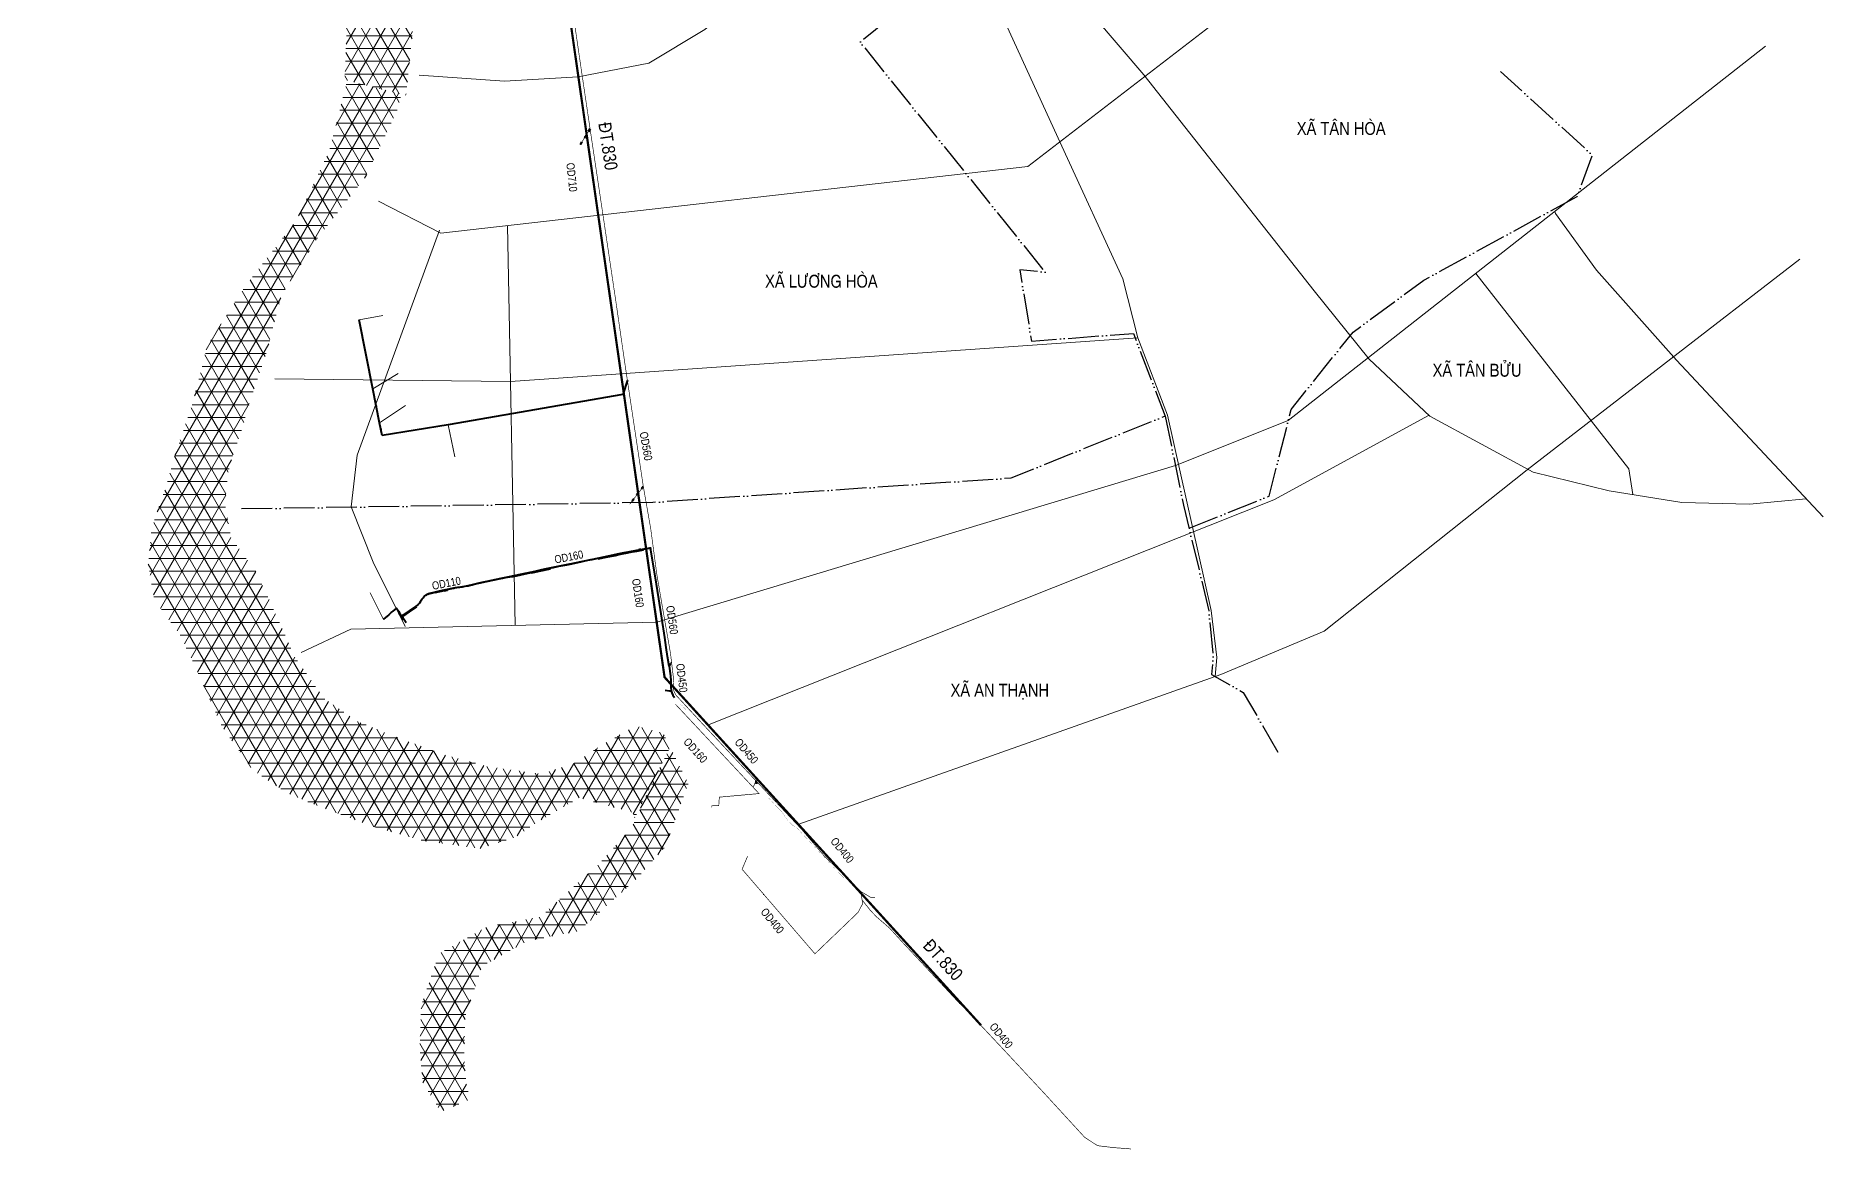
# Model space of a CAD drawing. Header units: metres. Extents: x 556238 to 587446, y 1177111 to 1219372.
# Drawn here: x 571360 to 585318, y 1177111 to 1185807 of the extents above; entities that cross this region are included whole.
import ezdxf
from ezdxf.enums import TextEntityAlignment as Align

# ---------------------------------------------------------------- set-up
doc = ezdxf.new("R2010")
doc.units = ezdxf.units.M
doc.header["$MEASUREMENT"] = 0
for name, pattern in [('ACAD_ISO03W100', [30, 12, -18]), ('CONTINOUS', [0]), ('DASHED', [0.75, 0.5, -0.25]), ('DASHED2', [0.375, 0.25, -0.125]), ('DASHEDX2', [1.5, 1, -0.5]), ('Xr_GT Ben Luc$0$CENTER', [2, 1.25, -0.25, 0.25, -0.25]), ('Xr_GT Ben Luc$1$ACAD_ISO05W100', [33, 24, -3, 0, -3, 0, -3])]:
    doc.linetypes.add(name, pattern=pattern)
for name, color, linetype in [('1. PMV_GD2', 1, 'CONTINOUS'), ('Diameter_Text', 2, 'Continuous'), ('DUONG GIAO THONG', 7, 'Continuous'), ('PIPE100', 7, 'Continuous'), ('PIPE141', 7, 'Continuous'), ('PIPE362', 7, 'Continuous'), ('PIPE97', 7, 'Continuous'), ('Xr_GT Ben Luc$0$0-RANHXA', 2, 'Xr_GT Ben Luc$1$ACAD_ISO05W100')]:
    doc.layers.add(name, color=color, linetype=linetype)
for name, color, linetype, lineweight in [('Leader', 7, 'Continuous', 15), ('Pipe Existing', 1, 'ACAD_ISO03W100', 60), ('Pipe_DHBL', 4, 'Continuous', 40), ('Pipe_Phase 2', 1, 'ACAD_ISO03W100', 60), ('Table', 7, 'Continuous', 18), ('Text ten duong', 150, 'Continuous', 15), ('Valve', 160, 'Continuous', 20), ('Xr_GT Ben Luc$0$@L-GT tinh lo-', 38, 'Continuous', 9), ('Xr_GT Ben Luc$0$GT huyen lo', 38, 'Continuous', 9)]:
    doc.layers.add(name, color=color, linetype=linetype, lineweight=lineweight)
doc.layers.add('Xr_GT Ben Luc$1$3- VUNG CANH QUAN', color=7, linetype='Continuous', lineweight=15, true_color=0xe6ffcc)
doc.styles.add('CL_G', font='Vhelvcn.ttf')
doc.styles.add('UTM', font='')
doc.styles.add('Xr_GT Ben Luc$0$CL_G', font='Vhelvcn.ttf')
doc.styles.get('UTM').set_extended_font_data('UTM Swiss Condensed')

# ---------------------------------------------------------------- blocks, each defined once
blk = doc.blocks.new('FLOWARROW')
at = {"color": 0}
blk.add_lwpolyline([(3, 0), (-3, -3), (-0.6, 0), (-3, 3)], close=True, dxfattribs=at)
blk = doc.blocks.new('Vbs')
at = {"layer": 'Valve', "color": 5, "linetype": 'Continuous'}
for p, q in [((-7, -9), (-7, 9)), ((-4, -9), (-4, 9)), ((-4, 9), (4, -9)), ((-4, -9), (4, 9)), ((4, 9), (4, -9)), ((7, 9), (7, -9))]:
    blk.add_line(p, q, dxfattribs=at)
blk = doc.blocks.new('GT CHINH')
at = {"layer": 'DUONG GIAO THONG', "color": 9, "ltscale": 5, "const_width": 17.5}
blk.add_lwpolyline([(9793, -7690), (9782, -7883), (9765, -8156), (9715, -8953), (9707, -9216), (9654, -9868), (10206, -13712), (10361, -14793), (10879, -18401), (13350, -21119)], dxfattribs=at)
blk = doc.blocks.new('Xr_GT Ben Luc')
at = {"layer": 'Xr_GT Ben Luc$1$3- VUNG CANH QUAN', "true_color": 0x2776bb}
h = blk.add_hatch(dxfattribs=at)
h.set_pattern_fill('NET3', color=152, scale=800)
h.set_pattern_definition([(0, (48953.06, -92.63), (0, 100), []), (60, (48953.06, -92.63), (-86.60254, 50), []), (120, (48953.06, -92.63), (-86.60254, -50), [])])
h.paths.add_polyline_path([(573770, 1185463), (574252, 1185341), (574302, 1185817), (574319, 1186404), (574336, 1186983), (574255, 1187870), (574208, 1188148), (574074, 1188551), (573757, 1189107), (573475, 1189376), (572979, 1189743), (572517, 1190076), (572185, 1190463), (572052, 1190888), (571999, 1191410), (572055, 1191854), (572327, 1192141), (572731, 1192316), (573076, 1192486), (573235, 1192534), (572659, 1192598), (572492, 1192547), (572129, 1192369), (571704, 1192185), (571420, 1191883), (571360, 1191417), (571416, 1190870), (571556, 1190423), (571904, 1190017), (572389, 1189667), (572910, 1189281), (573207, 1188999), (573539, 1188415), (573680, 1187992), (573729, 1187700), (573815, 1186769), (573797, 1186161), (573778, 1185545)])
h = blk.add_hatch(dxfattribs=at)
h.set_pattern_fill('NET3', color=152, scale=800)
h.set_pattern_definition([(0, (49018.61, 325.23), (0, 100), []), (60, (49018.61, 325.23), (-86.60254, 50), []), (120, (49018.61, 325.23), (-86.60254, -50), [])])
h.paths.add_polyline_path([(576314, 1180252), (576261, 1180359), (576044, 1180419), (575761, 1180255), (575567, 1180126), (575311, 1180041), (574891, 1180099), (574543, 1180194), (574164, 1180334), (573871, 1180453), (573615, 1180628), (573383, 1180955), (573190, 1181388), (573077, 1181627), (572885, 1181888), (572838, 1182152), (572862, 1182396), (572896, 1182521), (572972, 1182737), (573033, 1182954), (573169, 1183355), (573278, 1183780), (573563, 1184229), (573935, 1184704), (574185, 1185230), (574216, 1185350), (573791, 1185458), (573790, 1185446), (573653, 1184908), (573390, 1184355), (572999, 1183856), (572700, 1183385), (572586, 1182939), (572443, 1182518), (572379, 1182290), (572299, 1182063), (572263, 1181932), (572239, 1181676), (572288, 1181398), (572489, 1181124), (572608, 1180874), (572810, 1180419), (573053, 1180075), (573323, 1179892), (573631, 1179766), (574028, 1179620), (574394, 1179519), (574834, 1179459), (575103, 1179548), (575307, 1179684), (575605, 1179856), (576022, 1179741), (576038, 1179700)])
h = blk.add_hatch(dxfattribs=at)
h.set_pattern_fill('NET3', color=152, scale=800)
h.set_pattern_definition([(0, (48955.67, 562.91), (0, 100), []), (60, (48955.67, 562.91), (-86.60254, 50), []), (120, (48955.67, 562.91), (-86.60254, -50), [])])
h.paths.add_polyline_path([(576456, 1179966), (576314, 1180252), (576163, 1179951), (576015, 1179624), (575768, 1179348), (575584, 1179182), (575302, 1178926), (574882, 1178847), (574509, 1178639), (574371, 1178232), (574359, 1177910), (574382, 1177629), (574525, 1177403), (574770, 1177509), (574726, 1177579), (574704, 1177847), (574715, 1178153), (574846, 1178541), (575202, 1178739), (575601, 1178815), (575870, 1179058), (576045, 1179216), (576281, 1179479), (576395, 1179803)])
at = {"layer": 'Xr_GT Ben Luc$0$0-RANHXA', "color": 250, "lineweight": -3, "ltscale": 10, "flags": 128}
for points in [[(579816, 1187373), (577798, 1185757), (579243, 1183960), (579044, 1183980), (579136, 1183422), (579931, 1183483), (580180, 1182837), (578974, 1182352), (576179, 1182162)], [(580366, 1181961), (580992, 1182212), (581163, 1182888), (581647, 1183493), (582199, 1183898), (583397, 1184552), (583515, 1184874), (582799, 1185528)], [(580180, 1182837), (580323, 1182141), (580520, 1181317), (580555, 1180957), (580542, 1180819), (580789, 1180679), (581060, 1180213)], [(576179, 1182162), (572955, 1182111)]]:
    blk.add_lwpolyline(points, dxfattribs=at)
at = {"layer": 'Xr_GT Ben Luc$0$@L-GT tinh lo-'}
blk.add_lwpolyline([(575099, 1189983), (575046, 1189331), (576270, 1180798), (578742, 1178080)], dxfattribs=at)
at = {"layer": 'Xr_GT Ben Luc$0$GT huyen lo', "linetype": 'Continuous', "ltscale": 700, "flags": 128}
for points in [[(574354, 1185499), (575021, 1185452), (575597, 1185487), (576148, 1185592), (576584, 1185857), (577333, 1186475), (579212, 1187936)], [(585186, 1182190), (584741, 1182149), (584213, 1182163), (583647, 1182254), (583054, 1182399), (582245, 1182836), (581772, 1183280), (581343, 1183815), (580014, 1185501), (579027, 1186657), (578159, 1187904)], [(578146, 1187098), (578749, 1186312), (579373, 1184944), (579848, 1183908), (579967, 1183449), (580198, 1182844), (580540, 1181318), (580583, 1180951), (580571, 1180803)], [(574036, 1184515), (574523, 1184266), (579106, 1184786), (581375, 1186533)], [(580259, 1182452), (581141, 1182802), (584867, 1185727)], [(575043, 1184325), (575105, 1181202)], [(583222, 1184435), (583228, 1184418), (583547, 1183976), (584172, 1183274), (585318, 1182049)], [(574514, 1184290), (573871, 1182532), (573824, 1182127), (573996, 1181696), (574244, 1181193)], [(585135, 1184061), (583005, 1182416), (581420, 1181157), (580614, 1180818), (577318, 1179650)], [(582606, 1183951), (583801, 1182424), (583831, 1182224)], [(573227, 1183129), (575067, 1183108), (579967, 1183449)], [(576605, 1180423), (581029, 1182184), (582235, 1182841)], [(576209, 1181227), (580259, 1182452)], [(573433, 1180991), (573821, 1181173), (576209, 1181227)]]:
    blk.add_lwpolyline(points, dxfattribs=at)
at = {"layer": 'Xr_GT Ben Luc$0$0-RANHXA', "linetype": 'Xr_GT Ben Luc$0$CENTER', "lineweight": -3, "ltscale": 150, "style": 'Xr_GT Ben Luc$0$CL_G'}
for s, p in [('XAÕ TAÂN HOØA', (581554, 1185083)), ('XAÕ LÖÔNG HOØA', (577495, 1183890)), ('XAÕ TAÂN BÖÛU', (582615, 1183195)), ('XAÕ AN THAÏNH', (578888, 1180696))]:
    blk.add_text(s, height=100, dxfattribs=at).set_placement(p, align=Align.MIDDLE_CENTER)

msp = doc.modelspace()

# ---------------------------------------------------------------- linework, layer by layer
at = {"layer": '1. PMV_GD2', "color": 3, "linetype": 'DASHED', "ltscale": 10, "const_width": 1}
msp.add_lwpolyline([(576382.00446, 1180596.59041), (576393.096, 1180585.096), (576411.77595, 1180571.2958), (576416.03865, 1180566.70475), (576425.1061, 1180557.09434), (576437.52373, 1180543.73451), (576441.67018, 1180539.13801)], dxfattribs=at)
at = {"layer": '1. PMV_GD2', "color": 3, "linetype": 'DASHEDX2', "ltscale": 5}
msp.add_lwpolyline([(577672.74604, 1179228.00748, 0.5, 0.5, 0), (577672.74604, 1179228.00748, 0.5, 0.5, 0), (577672.74604, 1179228.00748, 0.5, 0.5, 0), (577672.74604, 1179228.00748, 0.5, 0.5, 0), (577672.74604, 1179228.00748, 0.5, 0.5, 0), (577629.3155, 1179271.90813, 0.5, 0.5, 0), (577604.21761, 1179298.6467, 0.5, 0.5, 0), (577604.21761, 1179298.6467, 0.5, 0.5, 0), (577604.21761, 1179298.6467, 0.5, 0.5, 0), (577604.21761, 1179298.6467, 0.5, 0.5, 0), (577604.21761, 1179298.6467, 0.5, 0.5, 0), (577467.39252, 1179444.98226, 0.5, 0.5, 0), (577420.42492, 1179495.40178, 0.5, 0.5, 0), (577420.42492, 1179495.40178, 1, 1, 0), (577416.27847, 1179499.99829, 1, 1, 0), (577403.86085, 1179513.35812, 1, 1, 0), (577394.79339, 1179522.96853, 1, 1, 0), (577382.35478, 1179536.36527, 1, 1, 0), (577361.35444, 1179558.55269, 1, 1, 0), (577340.70749, 1179580.73197, 1, 1, 0), (577321.56577, 1179602.44043, 1, 1, 0), (577293.93009, 1179631.80484, 1, 1, 0), (577273.502, 1179638.28564, 1, 1, 0), (577234.25817, 1179676.05961, 1, 1, 0), (577226.494, 1179685.846, 1, 1, 0), (577219.47167, 1179695.21309, 1, 1, 0), (577211.26049, 1179706.80244, 1, 1, 0), (577199.55937, 1179729.09751, 1, 1, 0), (577189.30184, 1179742.8967, 1, 1, 0), (577169.50335, 1179762.92362, 1, 1, 0), (577147.55455, 1179784.8795, 1, 1, 0), (577135.35978, 1179797.60754, 1, 1, 0), (577116.23409, 1179818.45249, 1, 1, 0), (577081.68887, 1179856.89942, 0, 0, 0)], format="xyseb", dxfattribs=at)
at = {"layer": 'Leader', "color": 0}
for points in [[(574070.92391, 1183621.37435), (573885.22194, 1183587.80866)], [(574189.55459, 1183168.76328), (573992.5823, 1183048.63852)], [(574247.32003, 1182918.38242), (574045.59999, 1182783.3749)], [(574632.66816, 1182518.60999), (574580.37477, 1182768.50085)], [(573970.51337, 1181456.50062), (574075.282, 1181247.229)]]:
    msp.add_lwpolyline(points, dxfattribs=at)
at = {"layer": 'Pipe_DHBL'}
for p, q in [((575173.40772, 1181607.74677), (575173.14029, 1181608.80342)), ((575173.51445, 1181606.25591, 0.65963), (575174.25559, 1181606.48234, 0.65963)), ((575174.33487, 1181606.22168, 1.18427), (575173.51445, 1181606.25591, 0.65963)), ((575173.5879, 1181605.99346, 1.18427), (575174.32904, 1181606.2199, 1.18427)), ((575173.6098, 1181606.00015, 1.18427), (575174.25559, 1181606.48234, 0.65963)), ((575173.88502, 1181606.36913, 0.65963), (575173.79268, 1181606.6991)), ((575174.0455, 1181605.79566, 1.806), (575173.95847, 1181606.10668, 1.18427)), ((574079.30542, 1181252.79915, 1.64967), (574076.55476, 1181250.63981)), ((574078.91208, 1181253.28104, 1.64967), (574079.69876, 1181252.31725, 1.64967)), ((574079.12384, 1181253.54559, 1.806), (574079.91053, 1181252.5818, 1.806)), ((574079.12384, 1181253.54559, 1.806), (574080.49199, 1181252.97142, 1.806)), ((574079.70531, 1181253.93521, 1.806), (574080.49199, 1181252.97142, 1.806)), ((574079.91053, 1181252.5818, 1.806), (574079.70531, 1181253.93521, 1.806))]:
    msp.add_line(p, q, dxfattribs=at)
for points in [[(573992.5823, 1183048.63852), (573885.22194, 1183587.80866)], [(575979.96488, 1183117.94493), (575945.85469, 1183006.36011), (574580.37477, 1182768.50085)], [(574045.59999, 1182783.3749), (573992.5823, 1183048.63852)], [(574065.57203, 1182685.90082), (574045.59999, 1182783.3749)], [(574580.37477, 1182768.50085), (574065.57203, 1182685.90082)], [(576306.62324, 1180883.5744), (576294.59059, 1180960.37258), (576283.64873, 1181030.20877), (576271.7179, 1181106.35707), (576225.88252, 1181408.82424), (576197.66052, 1181588.14097), (576167.08483, 1181774.84942), (576159.71848, 1181811.9846)], [(576306.62324, 1180883.5744), (576317.50445, 1180809.26943), (576320.76841, 1180768.28029), (576319.60353, 1180722.56448), (576321.8747, 1180693.53758), (576326.40452, 1180674.45058), (576334.94178, 1180656.81932), (576348.26646, 1180638.15818)], [(576275.46139, 1180697.00625), (576310.17704, 1180690.20414), (576319.39734, 1180689.90534), (576322.55867, 1180690.6556)]]:
    msp.add_lwpolyline(points, dxfattribs=at)
for points, elevation in [([(575407.20289, 1181656.14177), (575424.82338, 1181659.74069), (575444.06527, 1181663.48725), (575508.67104, 1181676.28722), (575533.82064, 1181681.4629), (575592.6586, 1181693.92089), (575672.50108, 1181710.35902), (575704.79877, 1181716.82116), (575738.05068, 1181723.61832), (575752.18124, 1181726.56839), (575816.56072, 1181740.33843), (575904.90968, 1181759.63664), (575942.95596, 1181767.69615), (575994.05489, 1181776.54887), (576047.69684, 1181786.78809), (576125.53917, 1181800.93515), (576137.22628, 1181802.88835), (576148.11087, 1181804.2988), (576157.15431, 1181806.32866), (576160.67286, 1181807.17337)], 1.933), ([(574647.32035, 1181497.89004), (574661.08794, 1181499.38325), (574673.18374, 1181500.67627), (574685.47981, 1181502.24068), (574692.74767, 1181503.67632), (574712.35893, 1181507.28263), (574736.22, 1181512.18474), (574754.50925, 1181516.28431), (574769.37021, 1181519.97007), (574782.90701, 1181523.27024), (574832.62244, 1181535.08015), (574880.08412, 1181544.96658), (574943.66314, 1181558.47501), (574979.63844, 1181565.81409), (575008.87148, 1181571.6955), (575027.68211, 1181575.45123), (575059.84397, 1181582.01538), (575068.81846, 1181583.88623), (575102.06421, 1181591.06261), (575129.52644, 1181596.68468), (575160.2373, 1181602.99606), (575168.34275, 1181604.61695), (575227.92946, 1181616.933), (575274.31258, 1181627.62426), (575320.56451, 1181638.36634), (575339.26129, 1181642.3164), (575365.71951, 1181647.9143), (575386.29619, 1181652.07025), (575399.86535, 1181654.66228), (575407.20534, 1181656.14227)], 1.806)]:
    msp.add_lwpolyline(points, dxfattribs=dict(at, elevation=elevation))
at = {"layer": 'Pipe_DHBL', "color": 2}
for points in [[(575283.52739, 1181630.27772), (575320.45626, 1181638.8545), (575339.15794, 1181642.8056), (575365.61827, 1181648.40394), (575386.19979, 1181652.56088), (575399.76903, 1181655.15292), (575407.10283, 1181656.63166), (575424.72557, 1181660.23104), (575443.9689, 1181663.97788), (575508.57206, 1181676.77733), (575533.23949, 1181681.85378)], [(575437.91107, 1181662.79837), (575438.00663, 1181662.30758)], [(575966.93903, 1181771.85113), (575968.18014, 1181766.23389)], [(574980.18862, 1181566.4348), (575008.77322, 1181572.18575), (575027.58317, 1181575.94134), (575059.74296, 1181582.50507), (575068.71469, 1181584.37535), (575101.96132, 1181591.55192), (575129.42616, 1181597.17452), (575160.13795, 1181603.4861), (575168.24312, 1181605.10693), (575227.82269, 1181617.4215), (575229.93628, 1181617.90868)], [(575102.28767, 1181591.61873), (575102.38795, 1181591.12889)], [(575232.89578, 1181618.14912), (575234.01182, 1181613.15921)], [(574355.31499, 1181373.84295), (574359.4124, 1181379.62212), (574367.63852, 1181391.86829), (574373.44084, 1181402.13879), (574378.54003, 1181409.33121), (574384.43193, 1181417.21945), (574392.08636, 1181425.8121), (574396.82301, 1181430.33337), (574405.68044, 1181437.44337), (574412.6176, 1181442.46008), (574418.20347, 1181445.38652), (574422.72439, 1181447.67441), (574427.36051, 1181449.69942), (574430.8039, 1181450.37977), (574440.13288, 1181452.77363), (574470.40207, 1181460.15676)], [(574396.28673, 1181429.82147), (574396.63196, 1181429.45979)], [(574548.74776, 1181472.84512), (574477.54036, 1181456.04154)], [(574547.30704, 1181477.73578), (574548.74776, 1181472.84512)], [(574548.74776, 1181472.84512), (574574.86555, 1181478.375)]]:
    msp.add_lwpolyline(points, dxfattribs=at)
for points, elevation in [([(575669.3151, 1181710.21357), (575672.40161, 1181710.84903), (575703.62819, 1181717.09686), (575703.72629, 1181716.60657)], 1.933), ([(574208.82483, 1181288.30974), (574205.34298, 1181285.82457), (574197.39291, 1181296.96737)], 1.806), ([(574205.34298, 1181285.82457), (574231.54498, 1181247.96192)], 1.806), ([(574222.51768, 1181279.74716), (574227.14499, 1181272.77728), (574225.15341, 1181267.83972), (574226.60044, 1181263.84534), (574252.51602, 1181225.31497)], 1.806), ([(574227.14499, 1181272.77728), (574277.89212, 1181307.76912), (574335.68007, 1181347.45791)], 1.806)]:
    msp.add_lwpolyline(points, dxfattribs=dict(at, elevation=elevation))
for points, elevation in [([(575751.98745, 1181720.86408), (575814.95865, 1181734.16029), (575883.52672, 1181749.0083), (575923.20189, 1181757.84846, -0.0087626319), (575923.54526, 1181757.91868), (575968.17907, 1181766.23369)], 1.933), ([(575968.17907, 1181766.23369), (576017.43047, 1181775.40894, -0.0028064473), (576017.54095, 1181775.42888), (576054.0929, 1181781.8146), (576106.23339, 1181790.99632)], 1.933), ([(575234.01182, 1181613.15921), (575202.98747, 1181606.22032, -0.0043248228), (575202.81833, 1181606.18403), (575111.62649, 1181587.43834), (575073.09428, 1181578.76809)], 1.806), ([(575234.01182, 1181613.15921), (575291.75582, 1181625.76624, 0.0004191336), (575291.7722, 1181625.76981), (575379.61198, 1181644.96192)], 1.806)]:
    msp.add_lwpolyline(points, format="xyb", dxfattribs=dict(at, elevation=elevation))
at = {"layer": 'Pipe_DHBL', "ltscale": 0.5, "const_width": 0.1}
msp.add_lwpolyline([(575172.88401, 1181607.61996), (575174.09569, 1181607.91335), (575174.35664, 1181606.83565), (575173.14495, 1181606.54227)], close=True, dxfattribs=at)
at = {"layer": 'Pipe_DHBL', "elevation": 1.806}
msp.add_lwpolyline([(574080.05849, 1181253.50251), (574116.92114, 1181281.5893), (574118.00601, 1181285.05107), (574122.39444, 1181289.75437), (574136.89386, 1181302.51055), (574150.27692, 1181314.09596), (574163.08553, 1181324.60858), (574170.32091, 1181329.99994), (574177.46363, 1181335.55346), (574182.26704, 1181327.91281, 0.006111775), (574182.39967, 1181327.70745), (574191.68619, 1181313.70725), (574199.87851, 1181300.95609), (574206.61361, 1181291.26833), (574213.48587, 1181282.07331), (574213.84691, 1181281.72296, 0.0585418377), (574215.69985, 1181280.30428), (574215.95951, 1181280.14988), (574217.24355, 1181279.44264), (574219.66747, 1181279.07671), (574221.60117, 1181279.37855), (574222.9786, 1181279.93254), (574228.90971, 1181283.26663), (574240.02563, 1181289.76156), (574253.50502, 1181298.3613), (574297.17563, 1181328.02449), (574329.40254, 1181350.54533), (574340.03002, 1181357.88162), (574345.24644, 1181361.82776), (574350.41696, 1181366.80165), (574354.75693, 1181372.19134), (574359.82393, 1181379.33808), (574368.06435, 1181391.60553), (574373.86356, 1181401.87053), (574378.94434, 1181409.03697), (574384.81962, 1181416.90297), (574392.44624, 1181425.4644), (574397.15273, 1181429.95688), (574405.98363, 1181437.04558), (574412.88148, 1181442.03386), (574418.43239, 1181444.94199), (574422.93751, 1181447.22189), (574427.5108, 1181449.21944), (574430.91458, 1181449.89197), (574440.25427, 1181452.28858), (574471.03556, 1181459.79662), (574480.63927, 1181462.43252), (574504.35683, 1181468.52357), (574525.59393, 1181473.25549), (574537.36515, 1181475.71642), (574575.16326, 1181483.39382), (574592.87586, 1181487.3955), (574624.95682, 1181494.00758), (574630.07711, 1181495.00113), (574647.32035, 1181497.89004)], format="xyb", dxfattribs=at)
at = {"layer": 'Pipe_Phase 2', "ltscale": 2}
for points in [[(575688.83642, 1185080.09371), (575610.70876, 1184954.08774)], [(576104.70325, 1182286.52116), (575998.48799, 1182148.5099)], [(576306.62324, 1180883.5744), (576324.51605, 1180919.85387)], [(576985.48646, 1179989.51573), (576988.72171, 1179955.66871)]]:
    msp.add_lwpolyline(points, dxfattribs=at)

# ---------------------------------------------------------------- block references
at = {"layer": 'PIPE100', "color": 142, "xscale": 0.31750000000127, "yscale": 0.31750000000127, "rotation": 101.261524682819}
msp.add_blockref('FLOWARROW', (573938.90212, 1183318.22359), dxfattribs=at)
at = {"layer": 'PIPE141', "color": 142, "xscale": 0.31750000000127, "yscale": 0.31750000000127, "rotation": 189.881465669101}
msp.add_blockref('FLOWARROW', (575321.58583, 1182897.61583), dxfattribs=at)
at = {"layer": 'PIPE362', "color": 1, "xscale": 0.31750000000127, "yscale": 0.31750000000127, "rotation": 130.737689184646}
msp.add_blockref('FLOWARROW', (577042.25113, 1179103.34043), dxfattribs=at)
at = {"layer": 'PIPE97', "color": 142, "xscale": 0.31750000000127, "yscale": 0.31750000000127, "rotation": 189.115407585338}
msp.add_blockref('FLOWARROW', (574322.9734, 1182727.20083), dxfattribs=at)
at = {"layer": 'Pipe_DHBL'}
for p, xscale, yscale, rotation in [((574019.09114, 1182916.00671), 0.31750000000127, 0.31750000000127, 101.302656092447), ((574055.58601, 1182734.63786), 0.3175000000012701, 0.3175000000012701, 101.579406624405)]:
    msp.add_blockref('FLOWARROW', p, dxfattribs=dict(at, xscale=xscale, yscale=yscale, rotation=rotation))
at = {"layer": 'Pipe_DHBL', "linetype": 'Continuous', "rotation": 190.1842586499858}
msp.add_blockref('Vbs', (576077.55795, 1181792.21505, 1.933), dxfattribs=at)

# ---------------------------------------------------------------- next in the draw order: block references
at = {"layer": 'DUONG GIAO THONG'}
msp.add_blockref('GT CHINH', (565391.56753, 1199198.47471), dxfattribs=at)

# ---------------------------------------------------------------- next in the draw order: linework, layer by layer
at = {"layer": 'Pipe Existing', "color": 1, "linetype": 'DASHED2', "ltscale": 500, "const_width": 5, "flags": 128}
for points in [[(575569.57495, 1185890.18075), (575614.4555, 1185581.827), (575688.83642, 1185080.09371)], [(575688.83642, 1185080.09371), (575610.70876, 1184954.08774)], [(575688.83642, 1185080.09371), (575798.63697, 1184347.56984), (575892.47973, 1183717.35477)], [(575892.47973, 1183717.35477), (575962.06375, 1183237.26207)], [(575962.06375, 1183237.26207), (576104.70325, 1182286.52116)], [(576104.70325, 1182286.52116), (575998.48799, 1182148.5099)], [(576104.70325, 1182286.52116), (576162.50226, 1181957.25745), (576182.39318, 1181807.87008)], [(575406.2485, 1181660.953), (575423.86899, 1181664.55192), (575443.11088, 1181668.29848), (575507.71665, 1181681.09844), (575532.86626, 1181686.27413), (575591.70422, 1181698.73212), (575671.54669, 1181715.17025), (575703.84438, 1181721.63238), (575737.0963, 1181728.42955), (575751.22685, 1181731.37962), (575815.60634, 1181745.14966), (575903.9553, 1181764.44787), (575942.00158, 1181772.50737), (575993.1005, 1181781.36009), (576046.74246, 1181791.59932), (576124.58478, 1181805.74638), (576136.27189, 1181807.69958), (576147.15649, 1181809.11003), (576156.19993, 1181811.13989), (576159.71848, 1181811.9846)], [(576306.62324, 1180883.5744), (576306.62324, 1180883.5744), (576306.62324, 1180883.5744), (576271.7179, 1181106.35707), (576225.88252, 1181408.82424), (576197.66052, 1181588.14097), (576167.08483, 1181774.84942), (576159.71848, 1181811.9846)], [(576182.39318, 1181807.87008), (576209.49059, 1181604.35959), (576229.06346, 1181490.0513)], [(575668.36072, 1181715.0248), (575671.44723, 1181715.66026), (575702.67381, 1181721.90809), (575702.7719, 1181721.4178)], [(576229.06346, 1181490.0513), (576254.49504, 1181341.4429), (576317.078, 1180982.316)], [(576317.078, 1180982.316), (576337.96933, 1180806.87788), (576340.55209, 1180765.981), (576339.73675, 1180729.97202), (576339.67005, 1180707.39671), (576341.90105, 1180694.61118), (576347.03469, 1180680.36842), (576358.77103, 1180658.16603), (576558.24517, 1180442.90175), (576750.34325, 1180237.4574), (576984.1844, 1179988.60627)], [(576306.62324, 1180883.5744), (576324.51605, 1180919.85387)], [(576306.62324, 1180883.5744), (576320.76841, 1180768.28029), (576320.76841, 1180768.28029), (576319.60353, 1180722.56448), (576321.8747, 1180693.53758), (576326.40452, 1180674.45058), (576334.94178, 1180656.81932), (576348.26646, 1180638.15818)], [(576275.46139, 1180697.00625), (576310.17704, 1180690.20414), (576319.39734, 1180689.90534), (576322.55867, 1180690.6556)], [(576354.75274, 1180587.32383), (576444.6552, 1180491.17527)], [(576444.6552, 1180491.17527), (576575.728, 1180350.99601)], [(576575.728, 1180350.99601), (576698.04557, 1180220.18028)], [(576698.04557, 1180220.18028), (576885.07191, 1180020.16003)], [(576885.07191, 1180020.16003), (576962.64941, 1179937.19273)], [(576984.48422, 1179988.888), (576962.64941, 1179937.19273)], [(576984.1844, 1179988.60627), (577341.73399, 1179608.106), (577517.82162, 1179400.96991), (577803.1036, 1179123.63831)], [(576962.64941, 1179937.19273), (577007.95218, 1179888.74249), (576698.04331, 1179860.70117), (576693.73692, 1179792.90079), (576641.65485, 1179795.64562), (576637.84326, 1179780.67811)], [(577813.72738, 1179051.87773), (577818.4262, 1179029.27479), (577804.80019, 1179005.51955), (577781.29809, 1178960.40671), (577444.79309, 1178637.33663), (576876.05765, 1179297.67347), (576918.97414, 1179399.83236)], [(577803.1036, 1179123.63831), (577886.52647, 1179074.679), (577912.575, 1179074.679)], [(577813.72738, 1179051.87773), (577817.22051, 1179052.3356), (577879.3106, 1178974.5718), (577925.02297, 1178926.76369), (578028.737, 1178836.791), (578127.08399, 1178728.74056), (578260.57412, 1178586.19395), (578444.04764, 1178389.8003), (578575.21477, 1178248.27104), (578609.53787, 1178217.94182), (578788.67164, 1178026.96012), (578947.94777, 1177857.22164), (579248.85062, 1177533.54461), (579549.37882, 1177205.84772), (579642.18003, 1177144.1082), (579666.03129, 1177137.04362), (579775.54013, 1177123.93548), (579912.23797, 1177113.42898)]]:
    msp.add_lwpolyline(points, dxfattribs=at)
for points, elevation in [([(574646.36597, 1181502.70127), (574660.13356, 1181504.19448), (574672.22935, 1181505.4875), (574684.52543, 1181507.05191), (574691.79329, 1181508.48755), (574711.40455, 1181512.09386), (574735.26562, 1181516.99597), (574753.55486, 1181521.09554), (574768.41583, 1181524.7813), (574781.95263, 1181528.08147), (574831.66805, 1181539.89137), (574879.12974, 1181549.77781), (574942.70876, 1181563.28624), (574978.68405, 1181570.62532), (575007.9171, 1181576.50673), (575026.72773, 1181580.26246), (575058.88959, 1181586.82661), (575067.86408, 1181588.69746), (575101.10983, 1181595.87384), (575128.57206, 1181601.49591), (575159.28292, 1181607.80729), (575167.38836, 1181609.42818), (575226.97508, 1181621.74423), (575273.3582, 1181632.43549), (575319.61013, 1181643.17756), (575338.30691, 1181647.12763), (575364.76513, 1181652.72552), (575385.34181, 1181656.88148), (575398.91097, 1181659.47351), (575406.25096, 1181660.9535)], -0.127), ([(575282.573, 1181635.08895), (575319.50188, 1181643.66573), (575338.20356, 1181647.61683), (575364.66388, 1181653.21517), (575385.2454, 1181657.3721), (575398.81464, 1181659.96415), (575406.14844, 1181661.44289), (575423.77118, 1181665.04226), (575443.01452, 1181668.78911), (575507.61767, 1181681.58855), (575532.2851, 1181686.66501)], -1.933), ([(575436.95669, 1181667.6096), (575437.05225, 1181667.11881)], -1.933), ([(575965.98464, 1181776.66236), (575967.22576, 1181771.04512)], -1.933), ([(574979.23423, 1181571.24603), (575007.81884, 1181576.99698), (575026.62879, 1181580.75257), (575058.78858, 1181587.3163), (575067.76031, 1181589.18658), (575101.00694, 1181596.36315), (575128.47178, 1181601.98575), (575159.18357, 1181608.29732), (575167.28873, 1181609.91816), (575226.86831, 1181622.23273), (575228.9819, 1181622.71991)], -1.933), ([(575101.33329, 1181596.42996), (575101.43357, 1181595.94011)], -1.933), ([(575231.94139, 1181622.96035), (575233.05743, 1181617.97044)], -1.933), ([(574354.36061, 1181378.65417), (574358.45801, 1181384.43335), (574366.68414, 1181396.67952), (574372.48646, 1181406.95002), (574377.58565, 1181414.14244), (574383.47755, 1181422.03068), (574391.13197, 1181430.62333), (574395.86862, 1181435.1446), (574404.72606, 1181442.2546), (574411.66322, 1181447.27131), (574417.24909, 1181450.19775), (574421.77001, 1181452.48564), (574426.40613, 1181454.51064), (574429.84951, 1181455.19099), (574439.1785, 1181457.58486), (574469.44769, 1181464.96799)], -1.933), ([(574395.33234, 1181434.6327), (574395.67758, 1181434.27102)], -1.933), ([(574547.79337, 1181477.65635), (574476.58598, 1181460.85277)], -1.933), ([(574546.35266, 1181482.54701), (574547.79337, 1181477.65635)], -1.933), ([(574547.79337, 1181477.65635), (574573.91116, 1181483.18623)], -1.933), ([(574207.87044, 1181293.12097), (574204.3886, 1181290.6358), (574196.43852, 1181301.7786)], -0.127), ([(574204.3886, 1181290.6358), (574230.5906, 1181252.77315)], -0.127), ([(574221.56329, 1181284.55839), (574226.1906, 1181277.58851), (574224.19902, 1181272.65095), (574225.64605, 1181268.65657), (574251.56164, 1181230.1262)], -0.127), ([(574226.1906, 1181277.58851), (574276.93774, 1181312.58035), (574334.72568, 1181352.26914)], -0.127), ([(577813.72738, 1179051.87773), (577803.1036, 1179123.63831)], 2.652)]:
    msp.add_lwpolyline(points, dxfattribs=dict(at, elevation=elevation))
for points in [[(575751.03306, 1181725.67531), (575814.00426, 1181738.97152), (575882.57233, 1181753.81952), (575922.2475, 1181762.65969, -0.0087626319), (575922.59088, 1181762.72991), (575967.22469, 1181771.04492)], [(575967.22469, 1181771.04492), (576016.47609, 1181780.22017, -0.0028064473), (576016.58656, 1181780.24011), (576053.13852, 1181786.62582), (576105.279, 1181795.80755)]]:
    msp.add_lwpolyline(points, format="xyb", dxfattribs=at)
at = {"layer": 'Pipe Existing', "color": 1, "linetype": 'DASHED2', "ltscale": 500, "const_width": 5, "elevation": -0.127, "flags": 128}
for points in [[(575233.05743, 1181617.97044), (575202.03309, 1181611.03155, -0.0043248228), (575201.86395, 1181610.99525), (575110.67211, 1181592.24957), (575072.1399, 1181583.57932)], [(575233.05743, 1181617.97044), (575290.80143, 1181630.57747, 0.0004191336), (575290.81781, 1181630.58104), (575378.65759, 1181649.77315)], [(574079.10411, 1181258.31374), (574115.96675, 1181286.40052), (574117.05162, 1181289.8623), (574121.44006, 1181294.5656), (574135.93947, 1181307.32178), (574149.32254, 1181318.90718), (574162.13115, 1181329.41981), (574169.36652, 1181334.81117), (574176.50925, 1181340.36469), (574181.31266, 1181332.72403, 0.006111775), (574181.44529, 1181332.51868), (574190.73181, 1181318.51848), (574198.92413, 1181305.76731), (574205.65923, 1181296.07955), (574212.53149, 1181286.88454), (574212.89252, 1181286.53419, 0.0585418377), (574214.74547, 1181285.11551), (574215.00512, 1181284.9611), (574216.28916, 1181284.25387), (574218.71308, 1181283.88794), (574220.64679, 1181284.18978), (574222.02422, 1181284.74377), (574227.95533, 1181288.07785), (574239.07125, 1181294.57278), (574252.55063, 1181303.17253), (574296.22124, 1181332.83571), (574328.44815, 1181355.35656), (574339.07564, 1181362.69285), (574344.29205, 1181366.63899), (574349.46257, 1181371.61287), (574353.80255, 1181377.00257), (574358.86955, 1181384.14931), (574367.10996, 1181396.41676), (574372.90918, 1181406.68176), (574377.98995, 1181413.8482), (574383.86524, 1181421.7142), (574391.49186, 1181430.27563), (574396.19834, 1181434.7681), (574405.02924, 1181441.85681), (574411.92709, 1181446.84509), (574417.478, 1181449.75322), (574421.98313, 1181452.03312), (574426.55641, 1181454.03067), (574429.9602, 1181454.7032), (574439.29989, 1181457.09981), (574470.08118, 1181464.60785), (574479.68489, 1181467.24375), (574503.40244, 1181473.3348), (574524.63955, 1181478.06672), (574536.41077, 1181480.52765), (574574.20888, 1181488.20505), (574591.92148, 1181492.20673), (574624.00243, 1181498.81881), (574629.12272, 1181499.81236), (574646.36597, 1181502.70127)]]:
    msp.add_lwpolyline(points, format="xyb", dxfattribs=at)
at = {"layer": 'Pipe Existing', "color": 1, "linetype": 'DASHED2', "ltscale": 500, "const_width": 5, "elevation": -1.933, "flags": 128}
msp.add_lwpolyline([(575171.92962, 1181612.43119), (575173.14131, 1181612.72457), (575173.40225, 1181611.64688), (575172.19057, 1181611.35349)], close=True, dxfattribs=at)

# ---------------------------------------------------------------- next in the draw order: block references
at = {"layer": 'Table', "ltscale": 5}
msp.add_blockref('Xr_GT Ben Luc', (0, 0), dxfattribs=at)

# ---------------------------------------------------------------- next in the draw order: texts
at = {"layer": 'Diameter_Text', "color": 1, "style": 'UTM'}
for s, rotation, p in [('OD710', 276.145793014, (575484.59587, 1184809.38773, -1.937)), ('OD560', 279.92767158, (576057.30059, 1182705.21442)), ('OD160', 11.07353677, (575421.04955, 1181666.40627)), ('OD110', 11.07353677, (574465.28403, 1181460.78709)), ('OD160', 278.340930589, (575997.25478, 1181560.01586, -1.937)), ('OD560', 278.340930589, (576263.66083, 1181349.06009, -1.937)), ('OD450', 276.95596758, (576342.07822, 1180898.00854)), ('OD160', 312.005093996, (576398.95987, 1180276.67667, -1.937)), ('OD450', 310.620130988, (576798.50342, 1180274.29568, -1.937)), ('OD400', 309.46593303, (577547.4815, 1179502.12039, -1.937)), ('OD400', 309.46593303, (577001.78645, 1178951.18332)), ('OD400', 309.46593303, (578788.74803, 1178054.43351))]:
    msp.add_text(s, height=62.5, rotation=rotation, dxfattribs=at).set_placement(p, align=Align.BOTTOM_LEFT)
at = {"layer": 'Text ten duong', "color": 5, "linetype": 'Continuous', "lineweight": 13, "style": 'CL_G'}
for rotation, p in [(278.336522197, (575829.54772, 1184944.6519)), (278.336522197, (575829.54772, 1184944.6519)), (312.495128171, (578445.59612, 1178590.33653)), (312.495128171, (578445.59612, 1178590.33653))]:
    msp.add_text('ÑT.830', height=100, rotation=rotation, dxfattribs=at).set_placement(p, align=Align.MIDDLE_CENTER)

doc.saveas('drawing.dxf')
